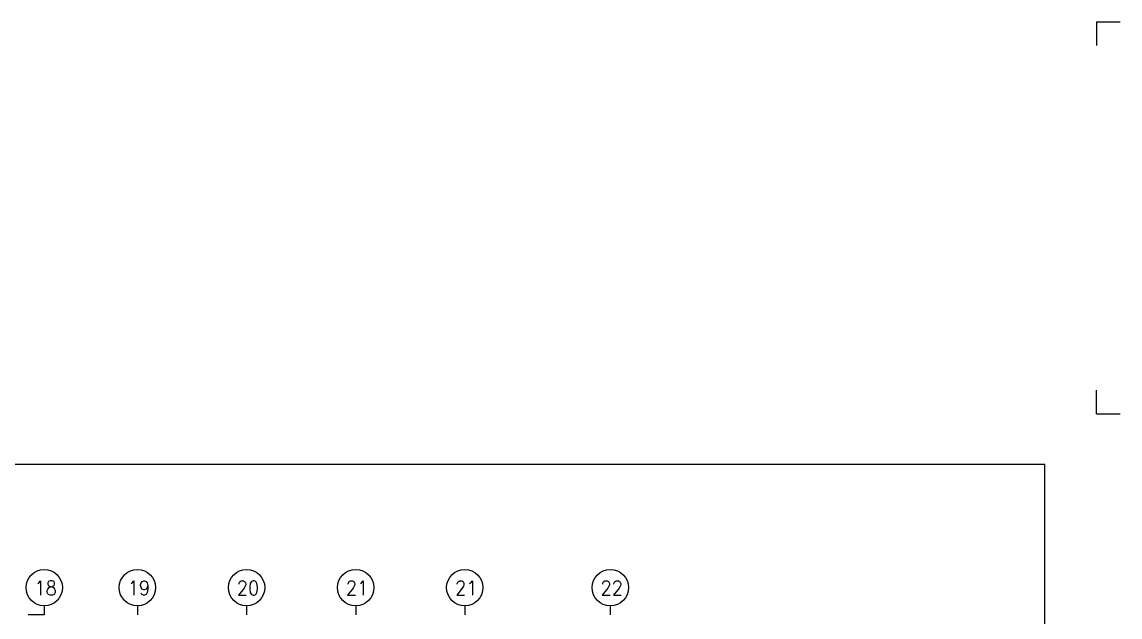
# Model space of a CAD drawing. Extents: x -59767 to 1106559, y -1290 to 1129522.
# Drawn here: x 662339 to 722714, y 625706 to 658417 of the extents above; entities that cross this region are included whole.
import ezdxf
from ezdxf.enums import TextEntityAlignment as Align

# ---------------------------------------------------------------- set-up
doc = ezdxf.new("R2010")
doc.units = 0
doc.layers.get('0').update_dxf_attribs({"linetype": 'CONTINUOUS', "lineweight": 9})
for name, color, linetype in [('15', 1, 'CONTINUOUS'), ('2', 4, 'CONTINUOUS'), ('7', 7, 'CONTINUOUS'), ('DIM', 7, 'CONTINUOUS')]:
    doc.layers.add(name, color=color, linetype=linetype)
doc.layers.add('TEXT', color=3, linetype='CONTINUOUS', lineweight=9)
doc.styles.add('ROMANS', font='romans.shx', dxfattribs={"bigfont": 'whgtxt.shx'})

# ---------------------------------------------------------------- blocks, each defined once
blk = doc.blocks.new('BUBBLE')
blk.add_line((0, -600), (0, -900))
blk.add_circle((0, 0), 600)

msp = doc.modelspace()

# ---------------------------------------------------------------- linework, layer by layer
at = {"layer": '15'}
for p, q in [((718584.9, 634096.6), (542669.3, 634071.4)), ((718584.9, 511870), (718584.9, 634096.6))]:
    msp.add_line(p, q, dxfattribs=at)
at = {"layer": '2'}
for p, q in [((721423.8, 658417.4), (722714.2, 658417.4)), ((721423.8, 658417.4), (721423.8, 657127)), ((721423.8, 636885), (721423.8, 638175.4)), ((721423.8, 636885), (722714.2, 636885))]:
    msp.add_line(p, q, dxfattribs=at)
at = {"layer": 'DIM', "linetype": 'Continuous'}
msp.add_line((663562.3, 625821.9), (662687.3, 625821.9), dxfattribs=at)

# ---------------------------------------------------------------- block references
at = {"layer": '7', "color": 7, "xscale": 1.666666666627862, "yscale": 1.666666666627862, "zscale": 1.666666666627862}
for p in [(663562.3, 627321.9), (668687.3, 627321.9), (674687.3, 627321.9), (680687.3, 627321.9), (686687.3, 627321.9), (694685.9, 627321.9)]:
    msp.add_blockref('BUBBLE', p, dxfattribs=at)

# ---------------------------------------------------------------- texts
at = {"layer": 'TEXT', "color": 7, "style": 'ROMANS', "width": 0.9}
for s, p in [('18', (663641.7, 627304.3)), ('19', (668766.7, 627304.3)), ('20', (674766.7, 627304.3)), ('21', (680766.7, 627304.3)), ('21', (686766.7, 627304.3)), ('22', (694765.4, 627304.3))]:
    msp.add_text(s, height=800, dxfattribs=at).set_placement(p, align=Align.MIDDLE)

doc.saveas('drawing.dxf')
